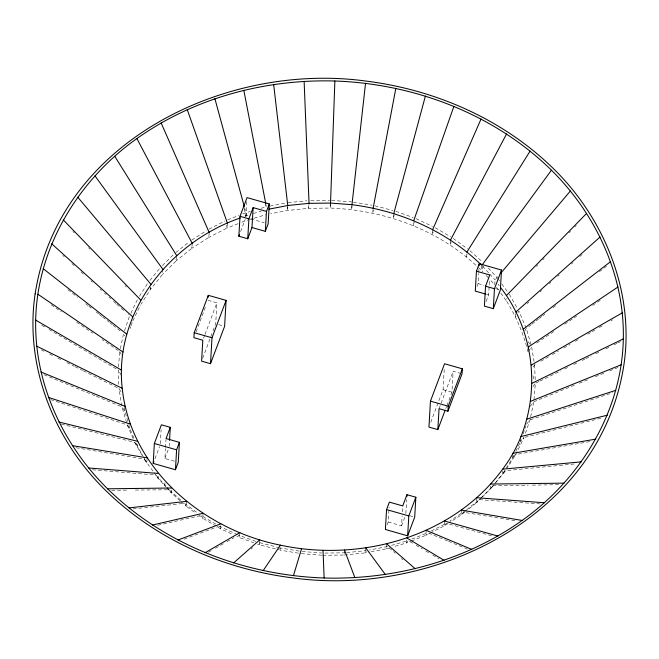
<?xml version="1.0" encoding="UTF-8"?>
<svg xmlns="http://www.w3.org/2000/svg" width="659" height="659" viewBox="0 0 659 659"><rect width="100%" height="100%" fill="white"/><g stroke="black" fill="none" stroke-linecap="round" stroke-linejoin="round"><path stroke-width="0.49" stroke-dasharray="3.29 2.47" d="M308.758 205.41L308.758 208.318L287.472 210.485L270.594 213.755M330.414 204.175L330.241 208.046L308.758 208.318L308.989 204.331M137.542 444.323L137.426 446.308L142.871 455.863M150.697 287.2L150.582 289.194L141.01 304.236M75.991 447.733L144.255 459.134L146.825 462.816L147.056 458.829M149.857 287.349L150.582 289.194L162.616 274.325L162.839 270.338M158.317 476.441L158.201 478.426L166.126 487.174M160.302 443.729L161.109 429.783M174.454 461.193L164.915 458.475L165.483 448.515M165.541 447.519L166.002 439.545M176.727 255.651L176.439 260.635L162.616 274.325M164.972 482.726L164.799 485.716L166.282 487.075M169.198 446.258L169.544 440.278M171.595 489.991L171.422 492.981L180.368 500.988M192.197 243.286L191.909 248.262L176.439 260.635L175.912 258.905M186.621 501.334L186.332 506.318L195.385 512.9M209.15 232.38L208.862 237.364L191.909 248.262L191.217 245.601M203.071 513.303L202.791 518.287L215.509 525.767M208.013 300.298L216.91 302.835L215.707 323.75L212.816 331.428M227.38 223.055L227.091 228.039L208.862 237.364L208.26 234.629M220.765 525.775L220.592 528.765L233.237 534.671M245.964 216.539L246.82 201.596M239.851 532.645L239.563 537.62L253.789 542.728M259.712 540.792L259.481 544.779L276.203 549.12M287.703 206.498L287.472 210.485L287.308 206.621M280.248 548.148L280.133 550.141L299.285 553.321M330.53 203.071L330.241 208.046C383.818 210.056 437.683 229.373 477.083 266.36M351.964 204.702L351.675 209.686L352.021 205.822M322.737 555.298L344.212 555.026L344.443 551.048M373.068 209.216L372.837 213.203L373.225 210.328M365.786 547.884L365.498 552.86L344.212 555.026M393.72 214.587L393.489 218.574L394.173 214.776M386.644 543.84L386.355 548.823L370.465 551.904M387.162 524.795L388.225 521.986L389.082 507.084M413.588 222.734L413.415 225.724L414.247 221.992M388.225 521.986L401.57 525.841L402.138 515.882M402.369 511.895L402.715 505.914M405.853 513.575L406.661 499.662M406.727 539.96L406.554 542.95L393.085 546.863M432.666 229.604L432.378 234.588L433.128 231.836M426.167 530.33L425.879 535.306L411.158 541.13M450.418 241.07L450.188 245.057L451.036 242.372M430.755 422.312L443.054 389.7L444.323 367.755M444.405 521.005L444.117 525.981L431.348 532.513M446.884 405.631L451.942 392.204L453.153 371.264L460.081 373.241M466.811 254.036L466.638 257.026L467.585 254.415M461.349 510.099L461.061 515.083L449.199 522.711M477.05 286.434L478.113 283.634L478.681 273.674M478.739 272.678L478.969 268.691M481.844 265.379L481.556 270.363L482.874 271.813M476.819 497.734L476.531 502.718L465.707 511.368M486.169 301.451L488.64 294.902L489.555 278.963M497.702 276.813L495.057 279.935L494.769 284.919L489.489 279.095M490.535 486.037L490.362 489.019L482.355 496.952M528.065 351.98C523.534 333.775 516.228 316.378 506.145 300.529L506.26 298.535M502.57 471.169L502.397 474.151L494.159 484.324M515.552 317.037L515.783 313.05M512.669 455.287L512.496 458.269L502.397 474.151L505.502 470.65L576.51 463.779M520.799 437.568L520.569 441.555L515.898 451.234M118.463 366.981L119.749 351.642L101.98 339.517M539.013 381.545L535.347 383.34L533.806 401.751L530.001 419.865L525.231 433.811M120.383 348.619L123.571 333.52L124.815 335.942M124.518 330.727L129.592 315.859L128.077 314.483M130.095 328.553L130.762 326.625M131.092 325.653L132.41 321.798M521.228 439.619L520.569 441.555L523.963 437.527L515.766 454.521L507.125 468.104M523.205 433.828L525.849 426.101M401.57 525.841L405.096 516.442M196.085 331.947L206.209 305.092M154.956 458.746L159.544 446.596M240.617 231.556L245.197 219.406M203.532 338.322L204.619 335.439M204.982 334.484L216.91 302.835M164.915 458.475L168.44 449.125M202.692 358.282L212.453 332.383M439.051 408.662L453.153 371.264M445.797 408.506L446.522 406.587M366.412 550.619L365.498 552.86L369.468 552.094M483.286 266.137L481.556 270.363L477.824 267.027M130.894 313.173L137.36 299.763M132.83 320.917L140.474 305.076M514.201 454.751L512.496 458.269L515.766 454.521L590.167 441.555M517.916 312.745L518.864 311.023L526.31 328.503L531.574 346.519L534.441 363.9M524.844 330.966L526.31 328.503M139.411 296.319L148.053 282.736M528.567 351.198L531.574 346.519M412.542 543.156L408.135 540.545L406.554 542.95L410.236 541.492M533.073 367.079L534.597 364.864L537.258 363.331M532.966 386.594L535.347 383.34M447.593 540.948L427.765 532.785L425.879 535.306L430.442 532.974M530.256 406.331L533.806 401.751L548.972 395.581M149.988 280.347L159.643 268.419M493.525 485.106L490.362 489.019L495.206 483.376M495.848 482.577L505.502 470.65M526.508 424.174L530.001 419.865L612.615 392.805M491.556 535.792L446.291 523.312L444.117 525.981L448.351 523.262M540.158 503.929L479.225 499.67L476.531 502.718L481.63 497.669M536.36 266.442L537.785 264.976M542.769 259.852L544.186 258.394M569.096 232.775L570.521 231.309M574.796 226.918L576.221 225.452M162.394 265.544L173.63 254.415M480.625 498.278L493.278 485.757L528.213 485.197M527.241 303.535L528.765 302.168M540.182 291.962L541.706 290.594M549.318 283.79L550.842 282.423M557.695 276.294L559.219 274.935M571.402 264.045L572.926 262.677M579.772 256.549L582.062 254.506M251.063 549.079L252.595 547.744M175.904 252.463L189.265 241.787M465.864 510.346L449.735 521.096M466.646 509.72L479.225 499.67M464.933 511.985L461.061 515.083L463.499 512.232L516.862 521.047M528.749 326.609L531.187 324.714M531.994 324.088L535.248 321.559M536.055 320.933L538.494 319.038M539.309 318.404L541.739 316.509M542.555 315.883L544.993 313.989M553.115 307.679L555.553 305.784M599.41 271.714L606.717 266.03M536.673 343.092L554.491 331.115M564.681 324.261L576.559 316.271M592.688 305.43L602.021 299.153M191.777 240.049L206.407 230.625M540.8 361.289L548.782 356.684M552.324 354.633L558.527 351.058M563.84 347.985L570.043 344.402M575.365 341.337L579.796 338.775M587.77 334.171L591.312 332.128M592.202 331.617L594.855 330.085M599.286 327.523L602.837 325.48M610.811 320.875L612.582 319.854M208.368 552.258L211.91 550.249M215.444 548.23L223.417 543.7M226.96 541.69L234.036 537.653M209.035 229.167L224.908 221.053M431.291 530.981L446.291 523.312M539.927 381.091L560.998 370.786M564.664 368.991L569.244 366.75M573.832 364.509L578.413 362.269M582.07 360.473L584.821 359.13M585.736 358.677L591.238 355.992M595.818 353.751L599.484 351.955M605.893 348.817L610.473 346.576M614.139 344.781L616.89 343.438M617.804 342.985L620.556 341.642M549.919 395.194L575.513 384.782M579.302 383.241L589.731 378.999M595.423 376.684L603.949 373.216M609.641 370.902L618.175 367.434M227.66 219.859L238.879 215.427M242.619 213.953L250.313 211.424M244.868 216.144L248.632 214.859M238.138 223.673L227.091 228.039L226.605 225.246M241.82 222.215L249.308 219.562M411.875 539.062L427.765 532.785M184.125 539.169L218.244 526.483M261.063 208.293L265.956 206.877L265.371 203.853M253.435 213.458L261.137 211.218M250.263 219.282L253.155 218.442M254.11 218.162L265.659 214.801M391.512 545.372L408.135 540.545M389.238 547.983L386.355 548.823L387.607 546.509L369.444 550.034M524.951 437.279L602.952 417.724M157.715 525.289L200.122 515.717M269.992 206.094L287.143 202.766M133.077 508.905L184.396 503.328L197.922 513.172M288.131 202.667L306.797 200.764M346.758 552.621L365.432 550.718M532.324 485.123L560.068 484.678M310.743 200.542L329.591 200.311M324.953 553.066L344.797 552.827M111.668 490.255L127.088 490.131M135.309 490.057L169.231 489.785L181.365 500.618M331.576 200.369L351.371 201.876M302.176 551.501L321.979 553.016M301.295 553.659L321.716 555.216M92.524 469.785L155.804 474.999L166.546 486.828M353.339 202.115L371.915 205.213M299.235 551.105L279.688 547.851L280.133 550.141L277.184 549.375M61.345 424.108L134.691 442.362L137.426 446.308L135.878 442.691M374.823 205.781L392.937 210.493M259.662 542.645L278.732 547.604M443.054 389.7L451.942 392.204M250.741 218.912L264.284 222.767M478.113 283.634L483.912 285.289M495.527 288.593L499.39 289.688M486.729 294.367L488.64 294.902M218.673 324.599L223.623 326.007M409.758 515.692L413.72 516.821M50.636 399.609L127.245 424.882L130.087 429.1L134.337 439.067M395.812 211.333L413.16 217.561M255.816 541.36L238.467 535.141L239.563 537.62L236.853 536.36M257.587 544.095L259.481 544.779L258.707 542.398M448.532 541.336L467.42 549.104M44.005 374.749L95.357 395.902M96.305 396.29L121.981 406.867L124.905 411.364L128.653 424.174M416.01 218.681L432.526 226.399M237.545 534.713L219.192 526.129L220.592 528.765L216.358 526.269M41.319 349.945L44.054 351.313M49.54 354.031L54.104 356.297M57.761 358.117L62.325 360.382M66.897 362.656L74.203 366.28M75.118 366.742L82.424 370.366M83.331 370.819L118.958 388.522L121.931 393.308M41.83 325.258L45.38 327.342M48.939 329.418L107.549 363.801M108.438 364.32L117.318 369.526M435.228 227.759L450.731 236.878M215.748 524.103L201.11 515.495L202.791 518.287L199.496 515.898M416.068 545.24L422.238 548.898M425.772 550.982L429.297 553.074M432.823 555.158L439.001 558.816M51.213 304.862L61.369 311.789M76.601 322.185L92.672 333.157M453.244 238.476L467.569 248.896M67.959 289.696L77.63 297.324M85.686 303.675L88.108 305.578M88.907 306.213L91.329 308.115M96.165 311.929L98.586 313.832M99.385 314.467L101.807 316.369M102.615 317.004L109.064 322.086M109.864 322.721L112.285 324.632M113.093 325.266L121.149 331.617M389.139 547.835L395.276 553.115M401.413 558.404L402.954 559.722M469.925 250.733L482.808 262.249M181.118 501.656L186.332 506.318L184.396 503.328M62.803 255.379L64.318 256.755M71.913 263.625L74.187 265.692M81.016 271.87L83.298 273.938M90.884 280.808L92.4 282.184M99.995 289.054L101.511 290.43M104.55 293.181L106.066 294.557M109.106 297.3L110.621 298.675M113.653 301.427L115.935 303.486M116.692 304.178L120.49 307.613M121.248 308.297L125.045 311.732M167.015 487.751L171.422 492.981L166.785 487.899M72.918 231.449L74.343 232.932M88.603 247.743L90.028 249.226M124.963 285.528L126.388 287.011M488.352 268.04L497.075 277.653M482.503 266.104L489.11 273.386M489.769 274.111L495.057 279.935M486.177 275.454L488.821 278.37M167.221 487.569L169.231 489.785M497.751 278.386L499.489 280.767M501.796 283.947L507.578 291.879M498.056 284.045L499.25 285.685M496.565 287.382L498.361 289.845M500.758 293.131L506.145 300.529M144.255 459.134L153.498 471.819M154.074 472.618L158.201 478.426L155.804 474.999M528.098 341.609L529.836 344.064M121.198 375.128L118.208 370.045L118.793 384.411M509.316 294.26L517.356 308.379M143.365 456.736L146.825 462.816M134.691 442.362L142.237 455.6M119.749 351.642L121.231 354.328M133.126 438.68L127.245 424.882L121.981 406.867L118.958 388.522M532.884 375.737L534.424 380.49M128.942 425.162L130.087 429.1M244.547 207.503L246.705 215.419M244.357 208.903L245.922 216.622M265.931 204.488L266.318 206.514M124.246 407.353L124.905 411.364M534.597 364.864L535.306 382.311"/><path stroke-width="0.99" d="M268.897 209.158L287.761 205.501L309.046 203.334L330.53 203.071L334.871 80.999C414.536 83.775 494.135 113.974 551.443 170.187C596.049 214.274 624.658 275.577 623.315 338.874C621.923 411.488 580.563 478.978 522.117 520.445C464.867 561.048 393.958 579.978 324.129 578.001C244.464 575.233 164.865 545.018 107.557 488.813C62.951 444.726 34.342 383.423 35.685 320.126C37.069 247.512 78.437 180.031 136.883 138.563C194.125 97.944 265.042 79.031 334.871 80.999M170.294 427.329L166.06 438.548L179.413 442.354L178.268 462.28L175.451 469.752L153.201 463.417L154.346 443.491L161.397 424.8L170.294 427.329L169.544 440.278M175.451 469.752L176.596 449.825L179.413 442.354M194.199 332.721L193.911 337.705L202.807 340.233L201.605 361.157L210.509 363.694L224.612 326.287L226.103 300.38L208.302 295.314L194.199 332.721L212 337.787L210.509 363.694M208.186 297.308L208.302 295.314M251.985 227.544L247.751 238.764L238.855 236.227L240.008 216.309L247.051 197.609L269.3 203.944L268.155 223.871L265.338 231.342L251.985 227.544L253.13 207.618L266.483 211.415L265.338 231.342M247.751 238.764L248.904 218.837L253.13 207.618M386.553 509.596L385.4 529.465L407.649 535.858L414.709 517.101L415.854 497.232L406.949 494.695L402.715 505.914L389.37 502.117L386.553 509.596L408.802 515.931L407.649 535.858M406.834 496.68L406.949 494.695M437.84 429.61L439.051 408.662L447.955 411.2L462.058 373.801L462.346 368.826L444.553 363.76L430.451 401.158L428.951 427.106L437.84 429.61L445.072 410.425M447.955 411.2L448.244 406.216L462.346 368.826M476.441 271.178L489.785 274.984L485.551 286.204L484.406 306.122L493.311 308.659L500.362 289.968L501.507 270.042L479.258 263.707L476.441 271.178L475.296 291.105L485.774 294.095M479.142 265.701L479.258 263.707M493.311 308.659L494.464 288.741L501.507 270.042M500.445 287.332C541.023 338.998 542.431 416.562 502.677 469.175C453.021 536.994 360.564 562.415 280.421 545.158C203.606 529.918 130.721 469.579 122.22 388.332C113.636 312.094 170.352 241.944 240.263 217.964M481.095 264.712C446.365 230.864 399.807 210.707 351.964 204.702L365.539 83.339M373.126 208.228L395.837 88.372M393.777 213.59L425.401 96.049M293.444 575.669L301.583 548.675M413.704 220.74L453.911 106.288M153.201 463.417L153.901 461.547M238.855 236.227L239.563 234.365M212 337.787L226.103 300.38M266.483 211.415L269.3 203.944M408.802 515.931L415.854 497.232M432.666 229.604L481.062 118.966M450.476 240.074L506.557 133.958M466.926 252.043L530.091 151.092M263.163 570.628L280.421 545.158M481.844 265.379L551.443 170.187M501.005 272.917L570.365 191.011M506.433 295.553L586.642 213.359M515.84 312.053L600.102 236.985M233.599 562.951L259.77 539.795M523.172 329.261L610.596 261.615M528.353 346.996L618.018 286.986M205.089 552.712L239.851 532.645M531.327 365.053L622.277 312.836M532.06 383.241L623.315 338.874M530.544 401.347L621.157 364.798M177.938 540.034L220.88 523.781M526.796 419.19L615.786 390.326M520.857 436.571L607.285 415.195M152.46 525.042L203.071 513.303M512.784 453.293L595.736 439.133M128.909 507.908L186.621 501.334M502.677 469.175L581.279 461.86M107.557 488.813L171.702 488.006M490.65 484.044L564.063 483.146M476.819 497.734L544.26 502.743M330.53 203.071L351.964 204.702M88.644 467.989L158.489 473.45M72.358 445.641L147.114 457.832M461.349 510.099L522.117 520.445M58.898 422.015L137.706 441.332M444.405 521.005L497.858 536.047M240.008 216.309L248.904 218.837M485.551 286.204L494.464 288.741M430.451 401.158L448.244 406.216M154.346 443.491L176.596 449.825M48.395 397.393L130.375 424.116M40.982 372.014L125.194 406.389M426.167 530.33L471.762 549.4M36.723 346.164L122.22 388.332M35.685 320.126L121.487 370.144M406.842 537.966L444.108 560.331M37.843 294.211L123.002 352.03M43.214 268.674L126.759 334.187M386.644 543.84L415.195 568.742M51.715 243.805L132.698 316.814M63.264 219.867L140.762 300.092M77.721 197.14L150.87 284.21M365.786 547.884L385.342 574.524M94.954 175.854L162.897 269.342M114.74 156.257L176.727 255.651M136.883 138.563L192.197 243.286M161.142 122.953L209.15 232.38M344.5 550.051L354.88 577.622M187.238 109.6L227.38 223.055M214.892 98.669L244.275 206.514M243.805 90.258L265.734 203.474M273.658 84.476L287.761 205.501M304.128 81.378L309.046 203.334M323.025 550.314L324.129 578.001M35.141 293.889C24.342 366.025 54.022 439.907 105.498 490.304C155.87 539.68 223.5 569.261 293.123 577.943C434.347 597.219 600.563 516.524 623.859 365.119C634.658 292.983 604.978 219.101 553.502 168.696C503.13 119.32 435.508 89.731 365.877 81.057C224.645 61.781 58.445 142.484 35.141 293.889"/></g></svg>
